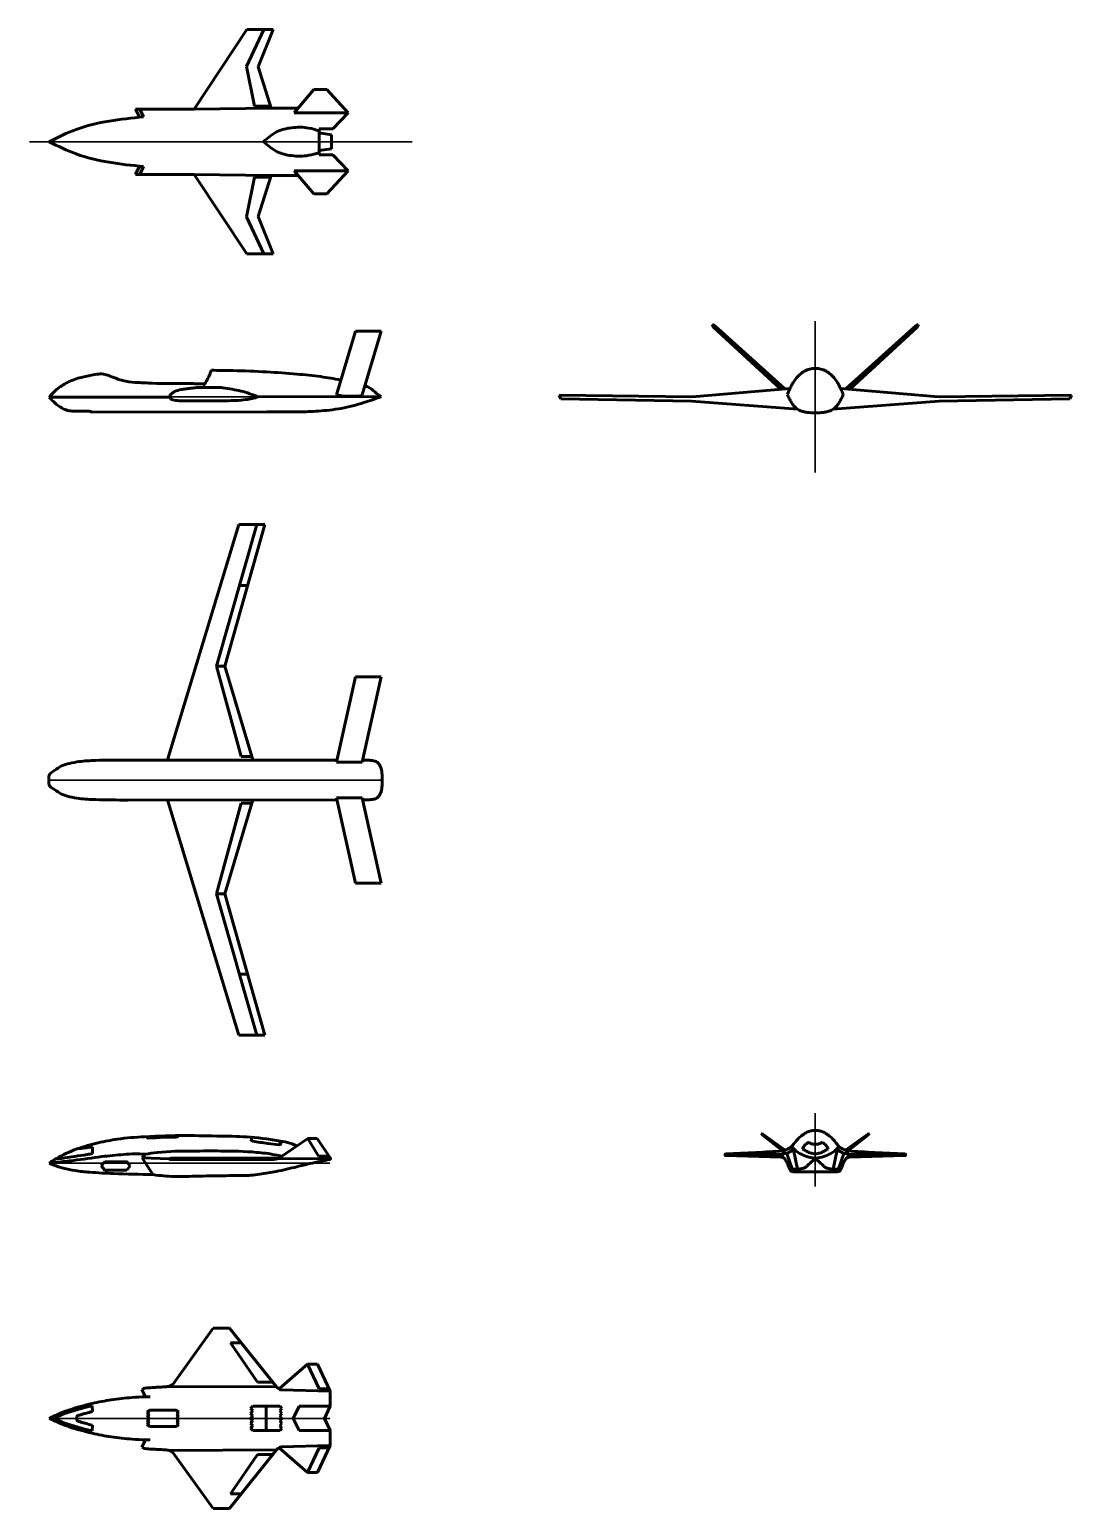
# Model space of a CAD drawing. Header units: millimetres. Extents: x 24294 to 1932156, y -475559 to 1027176.
# Drawn here: x 66943 to 107730, y -51992 to 5928 of the extents above; entities that cross this region are included whole.
import ezdxf

# ---------------------------------------------------------------- set-up
doc = ezdxf.new("R2010")
doc.units = ezdxf.units.MM
doc.linetypes.add('CENTER', pattern=[2, 1.25, -0.25, 0.25, -0.25])
doc.layers.add('_axes (Оси)', color=6, linetype='CENTER', lineweight=30)
doc.layers.add('_basic (Основной)', color=4, linetype='Continuous', lineweight=60)

msp = doc.modelspace()

# ---------------------------------------------------------------- linework, layer by layer
at = {"layer": '_axes (Оси)', "transparency": 33554687}
for p, q in [((66943.143, 1537.036), (79966.093, 1537.036)), ((81921.302, 1537.036), (79966.093, 1537.036)), ((97704.313, -11433.128), (97704.313, -5493.693)), ((67704.313, -8463.41), (80704.299, -8444.346)), ((67704.313, -23463.857), (80752.136, -23463.857)), ((67704.313, -23463.857), (80752.136, -23463.857)), ((97704.313, -39382.533), (97704.313, -36508.941)), ((67704.313, -38463.857), (78710.665, -38463.857)), ((67704.313, -48464.304), (78704.392, -48464.304))]:
    msp.add_line(p, q, dxfattribs=at)
at = {"layer": '_basic (Основной)', "transparency": 33554687}
for p, q in [((73385.208, 2816.351), (75449.808, 5928.38)), ((75429.188, 4483.08), (76114.202, 5928.38)), ((75449.808, 5928.38), (76476.186, 5928.38)), ((76476.186, 5928.38), (75886.897, 4471.837)), ((75429.188, 4483.08), (75748.861, 2929.441)), ((75886.897, 4471.837), (76398.135, 2855.191)), ((77298.069, 2673.051), (78073.074, 3578.925)), ((78073.074, 3578.925), (78585.148, 3578.925)), ((78585.148, 3578.925), (79415.217, 2673.051)), ((75748.861, 2929.441), (76374.655, 2929.441)), ((71254.202, 2816.351), (71091.619, 2816.351)), ((71241.061, 2494.542), (71091.619, 2816.351)), ((71396.175, 2510.738), (71254.202, 2816.351)), ((71254.202, 2816.351), (73385.208, 2816.351)), ((73385.208, 2816.351), (76398.135, 2855.191)), ((76398.135, 2855.191), (77453.896, 2855.191)), ((79415.217, 2673.051), (77298.069, 2673.051)), ((79415.217, 2673.051), (78811.244, 2045.641)), ((78275.59, 1883.743), (78275.59, 2045.641)), ((78811.244, 2045.641), (78275.59, 2045.641)), ((78766.68, 1812.134), (78275.59, 1883.743)), ((78275.59, 1883.743), (78275.59, 1537.036)), ((78766.68, 1812.134), (78766.68, 1537.036)), ((78275.59, 1190.329), (78275.59, 1537.036)), ((78766.68, 1261.938), (78275.59, 1190.329)), ((78275.59, 1190.329), (78275.59, 1028.431)), ((78766.68, 1261.938), (78766.68, 1537.036)), ((71241.061, 579.53), (71091.619, 257.722)), ((78811.244, 1028.431), (78275.59, 1028.431)), ((79415.217, 401.022), (78811.244, 1028.431)), ((71254.202, 257.722), (71091.619, 257.722)), ((71396.175, 563.334), (71254.202, 257.722)), ((71254.202, 257.722), (73385.208, 257.722)), ((73385.208, 257.722), (75449.808, -2854.308)), ((73385.208, 257.722), (76398.135, 218.882)), ((75429.188, -1409.007), (75748.861, 144.632)), ((75748.861, 144.632), (76374.655, 144.632)), ((75886.897, -1397.764), (76398.135, 218.882)), ((76398.135, 218.882), (77453.896, 218.882)), ((77298.069, 401.022), (78073.074, -504.852)), ((79415.217, 401.022), (77298.069, 401.022)), ((78585.148, -504.852), (79415.217, 401.022)), ((78073.074, -504.852), (78585.148, -504.852)), ((75429.188, -1409.007), (76114.202, -2854.308)), ((76476.186, -2854.308), (75886.897, -1397.764)), ((75449.808, -2854.308), (76476.186, -2854.308)), ((93665.184, -5625.085), (93771.709, -5676.003)), ((93665.184, -5625.085), (93720.206, -5720.659)), ((93720.206, -5720.659), (96353.236, -8161.575)), ((93771.709, -5676.003), (96507.445, -8148.439)), ((101636.917, -5676.003), (98901.181, -8148.439)), ((101688.42, -5720.659), (99055.39, -8161.575)), ((101743.443, -5625.085), (101636.917, -5676.003)), ((101743.443, -5625.085), (101688.42, -5720.659)), ((78962.98, -8376.26), (79696.95, -5890.17)), ((79696.95, -5890.17), (80705.479, -5890.17)), ((80705.479, -5890.17), (79964.214, -8380.942)), ((67704.313, -8463.41), (72429.711, -8470.199)), ((75892.128, -8459.149), (80704.299, -8444.346)), ((87678.683, -8396.07), (92882.203, -8457.259)), ((87742.781, -8530.751), (87678.683, -8396.07)), ((87742.781, -8530.751), (92856.186, -8628.27)), ((92856.186, -8628.27), (97014.171, -8942.244)), ((92882.203, -8457.259), (96712.92, -8130.935)), ((102552.44, -8628.27), (98394.455, -8942.244)), ((102526.423, -8457.259), (98695.706, -8130.935)), ((107729.943, -8396.07), (102526.423, -8457.259)), ((107665.845, -8530.751), (102552.44, -8628.27)), ((107665.845, -8530.751), (107729.943, -8396.07)), ((69379.562, -9051.04), (76249.957, -9047.467)), ((72347.294, -22678.25), (75132.128, -13459.705)), ((74263.725, -19001.134), (75845.955, -13459.705)), ((76156.465, -13459.705), (74591.99, -19001.134)), ((75132.128, -13459.705), (76156.465, -13459.705)), ((75164.638, -15845.876), (75482.793, -15845.876)), ((74591.99, -19001.134), (74263.725, -19001.134)), ((74263.725, -19001.134), (75223.744, -22544.962)), ((74591.99, -19001.134), (75687.747, -22675.379)), ((78956.131, -22767.357), (79696.95, -19424.728)), ((79696.95, -19424.728), (80705.479, -19424.728)), ((79964.214, -22767.357), (80705.479, -19424.728)), ((75223.744, -22544.962), (75648.853, -22544.962)), ((70783.68, -22679.532), (78973.207, -22690.31)), ((78956.131, -22767.357), (79964.214, -22767.357)), ((80268.772, -22692.015), (79980.88, -22692.204)), ((70783.68, -24248.182), (78973.207, -24237.404)), ((72347.294, -24241.159), (75132.128, -33459.705)), ((74591.99, -27918.276), (75687.747, -24244.03)), ((78956.131, -24160.357), (79696.95, -27502.987)), ((78956.131, -24160.357), (79964.214, -24160.357)), ((79964.214, -24160.357), (80705.479, -27502.987)), ((80268.772, -24235.699), (79980.88, -24235.51)), ((74263.725, -27918.276), (75223.744, -24374.447)), ((75223.744, -24374.447), (75648.853, -24374.447)), ((79696.95, -27502.987), (80705.479, -27502.987)), ((74591.99, -27918.276), (74263.725, -27918.276)), ((74263.725, -27918.276), (75845.955, -33459.705)), ((76156.465, -33459.705), (74591.99, -27918.276)), ((75164.638, -31073.533), (75482.793, -31073.533)), ((75132.128, -33459.705), (76156.465, -33459.705)), ((71524.047, -37464.63), (71587.763, -37425.593)), ((71589.701, -37490.557), (71524.047, -37464.63)), ((72777.232, -37421.683), (72668.946, -37392.019)), ((72674.414, -37451.047), (72777.232, -37421.683)), ((75594.805, -37547.75), (75673.302, -37494.367)), ((75668.179, -37611.25), (75594.805, -37547.75)), ((75673.302, -37494.367), (75596.061, -37450.788)), ((77833.41, -37501.354), (76685.827, -38293.547)), ((76733.24, -37630.876), (76790.34, -37608.905)), ((76817.295, -37712.825), (76733.24, -37630.876)), ((78206.568, -37501.354), (77833.41, -37501.354)), ((78255.049, -38200.323), (77833.41, -37501.354)), ((78710.665, -38265.708), (78206.568, -37501.354)), ((95586.827, -37305.928), (95618.186, -37355.546)), ((95586.827, -37305.928), (95645.812, -37332.614)), ((95618.186, -37355.546), (96418.004, -37992.509)), ((95645.812, -37332.614), (96526.081, -37959.534)), ((99762.814, -37332.614), (98882.545, -37959.534)), ((99790.44, -37355.546), (98990.622, -37992.509)), ((99821.799, -37305.928), (99762.814, -37332.614)), ((99821.799, -37305.928), (99790.44, -37355.546)), ((69400.239, -37842.541), (69407.773, -38091.08)), ((71463.434, -38116.237), (71346.119, -38264.573)), ((76719.782, -37752.66), (76817.295, -37712.825)), ((78667.543, -38200.323), (78255.049, -38200.323)), ((78667.543, -38200.323), (78667.543, -38200.323)), ((96448.46, -38113.107), (94168.541, -38138.84)), ((94188.924, -38174.009), (96379.019, -38235.347)), ((96448.46, -38113.107), (96379.019, -38235.347)), ((96475.896, -38092.988), (96448.46, -38113.107)), ((96584.344, -38092.988), (96475.896, -38092.988)), ((96584.344, -38092.988), (96847.164, -37950.17)), ((96584.344, -38092.988), (96791.452, -38692.094)), ((96847.164, -37950.17), (97002.425, -38705.59)), ((98561.462, -37950.17), (98406.201, -38705.59)), ((98824.282, -38092.988), (98561.462, -37950.17)), ((98824.282, -38092.988), (98617.174, -38692.094)), ((98824.282, -38092.988), (98932.73, -38092.988)), ((98932.73, -38092.988), (98960.166, -38113.107)), ((98960.166, -38113.107), (101240.085, -38138.84)), ((98960.166, -38113.107), (99029.607, -38235.347)), ((101219.702, -38174.009), (99029.607, -38235.347)), ((69892.41, -38416.12), (69750.386, -38579.219)), ((69893.615, -38741.261), (69750.386, -38579.219)), ((70743.513, -38409.812), (69892.41, -38416.12)), ((70744.741, -38741.261), (69893.615, -38741.261)), ((70743.513, -38409.812), (70874.374, -38575.054)), ((70744.741, -38741.261), (70874.374, -38575.054)), ((71346.119, -38264.573), (71770.752, -38916.327)), ((72413.949, -38302.324), (71346.119, -38264.573)), ((76685.827, -38293.547), (78723.881, -38295.67)), ((96791.452, -38692.094), (96733.22, -38756.493)), ((96791.452, -38692.094), (96981.894, -38707.413)), ((96840.083, -38803.528), (97704.313, -38803.528)), ((98568.543, -38803.528), (97704.313, -38803.528)), ((98617.174, -38692.094), (98426.732, -38707.413)), ((98617.174, -38692.094), (98675.407, -38756.493)), ((72548.143, -47132.725), (74131.526, -44936.175)), ((74131.526, -44936.175), (74763.577, -44936.175)), ((74763.577, -44936.175), (76609.827, -47230.983)), ((74810.88, -45512.608), (75223.096, -45507.337)), ((75863.391, -47052.94), (74810.88, -45512.608)), ((76728.696, -47300.254), (77825.98, -46341.939)), ((77825.98, -46341.939), (78211.444, -46341.939)), ((77825.98, -46341.939), (78280.142, -47314.043)), ((78211.444, -46341.939), (78704.392, -47403.111)), ((71337.878, -47341.089), (71476.594, -47622.447)), ((72393.003, -47211.253), (76609.827, -47230.983)), ((75863.391, -47052.94), (76461.308, -47046.38)), ((76788.109, -47346.16), (78704.392, -47403.111)), ((78280.142, -47314.043), (78659.435, -47306.332)), ((78704.392, -47403.111), (78704.392, -47992.947)), ((69399.088, -47972.614), (69404.658, -48192.002)), ((75594.019, -48080.443), (75680.672, -47985.575)), ((76735.044, -47985.575), (75680.672, -47985.575)), ((76207.858, -47985.575), (76207.858, -48464.304)), ((76821.696, -48080.443), (76735.044, -47985.575)), ((77499.553, -47992.947), (77264.145, -48464.304)), ((78704.392, -47992.947), (77499.553, -47992.947)), ((78704.392, -47992.947), (78491.758, -48464.304)), ((71633.117, -48149.688), (71535.054, -48206.02)), ((71633.117, -48262.352), (71535.054, -48206.02)), ((71633.117, -48262.352), (71535.054, -48318.684)), ((71633.117, -48375.016), (71535.054, -48318.684)), ((71633.117, -48375.016), (71535.054, -48431.348)), ((71592.424, -48464.304), (71535.054, -48431.348)), ((71592.424, -48464.304), (71535.054, -48497.26)), ((71633.117, -48553.592), (71535.054, -48497.26)), ((71633.117, -48553.592), (71535.054, -48609.924)), ((71633.117, -48666.256), (71535.054, -48609.924)), ((72692.865, -48149.688), (71633.117, -48149.688)), ((72692.865, -48149.688), (72790.928, -48206.02)), ((72692.865, -48262.352), (72790.928, -48206.02)), ((72692.865, -48262.352), (72790.928, -48318.684)), ((72692.865, -48375.016), (72790.928, -48318.684)), ((72692.865, -48375.016), (72790.928, -48431.348)), ((72692.865, -48553.592), (72790.928, -48497.26)), ((72692.865, -48553.592), (72790.928, -48609.924)), ((72692.865, -48666.256), (72790.928, -48609.924)), ((72733.558, -48464.304), (72790.928, -48431.348)), ((72733.558, -48464.304), (72790.928, -48497.26)), ((75593.933, -48464.304), (75680.672, -48365.046)), ((75593.933, -48464.304), (75680.672, -48563.562)), ((75594.019, -48080.443), (75680.672, -48175.311)), ((75594.019, -48270.178), (75680.672, -48175.311)), ((75594.019, -48270.178), (75680.672, -48365.046)), ((75594.019, -48658.429), (75680.672, -48563.562)), ((76207.858, -48943.033), (76207.858, -48464.304)), ((76821.696, -48080.443), (76735.044, -48175.311)), ((76821.696, -48270.178), (76735.044, -48175.311)), ((76821.696, -48270.178), (76735.044, -48365.046)), ((76821.782, -48464.304), (76735.044, -48365.046)), ((76821.782, -48464.304), (76735.044, -48563.562)), ((76821.696, -48658.429), (76735.044, -48563.562)), ((77499.553, -48935.661), (77264.145, -48464.304)), ((78704.392, -48935.661), (78491.758, -48464.304)), ((69399.088, -48955.994), (69404.658, -48736.606)), ((71633.117, -48666.256), (71535.054, -48722.588)), ((71633.117, -48778.92), (71535.054, -48722.588)), ((72692.865, -48778.92), (71633.117, -48778.92)), ((72692.865, -48666.256), (72790.928, -48722.588)), ((72692.865, -48778.92), (72790.928, -48722.588)), ((75594.019, -48658.429), (75680.672, -48753.297)), ((75594.019, -48848.165), (75680.672, -48753.297)), ((75594.019, -48848.165), (75680.672, -48943.033)), ((76735.044, -48943.033), (75680.672, -48943.033)), ((76821.696, -48658.429), (76735.044, -48753.297)), ((76821.696, -48848.165), (76735.044, -48753.297)), ((76821.696, -48848.165), (76735.044, -48943.033)), ((78704.392, -48935.661), (77499.553, -48935.661)), ((78704.392, -49525.497), (78704.392, -48935.661)), ((71337.878, -49587.518), (71476.594, -49306.161)), ((72393.003, -49717.355), (76609.827, -49697.624)), ((72548.143, -49795.882), (74131.526, -51992.433)), ((74763.577, -51992.433), (76609.827, -49697.624)), ((76728.696, -49628.354), (77825.98, -50586.669)), ((76788.109, -49582.447), (78704.392, -49525.497)), ((77825.98, -50586.669), (78280.142, -49614.565)), ((78211.444, -50586.669), (78704.392, -49525.497)), ((78280.142, -49614.565), (78659.435, -49622.276)), ((75863.391, -49875.668), (74810.88, -51416)), ((75863.391, -49875.668), (76461.308, -49882.227)), ((77825.98, -50586.669), (78211.444, -50586.669)), ((74810.88, -51416), (75223.096, -51421.271)), ((74131.526, -51992.433), (74763.577, -51992.433))]:
    msp.add_line(p, q, dxfattribs=at)
for points in [[(67704.313, 1537.036), (68768.154, 2018.114), (71396.175, 2510.738)], [(76096.724, 1537.036), (76641.93, 1930.037), (77197.132, 2083.052), (77872.269, 2071.06), (78275.59, 1964.692)], [(67704.313, 1537.036), (68768.154, 1055.958), (71396.175, 563.334)], [(76096.724, 1537.036), (76641.93, 1144.036), (77197.132, 991.02), (77872.269, 1003.012), (78275.59, 1109.38)], [(73754.893, -8022.643), (73799.029, -7944.829), (73925.862, -7730.273), (74061.37, -7415.122)], [(74061.37, -7415.122), (74899.716, -7428.729), (76222.482, -7480.571), (77406.657, -7564.826), (78343.616, -7665.269), (79115.965, -7791.701)], [(97704.313, -7343.056), (97540.145, -7357.736), (97331.24, -7419.717), (97150.079, -7535.525), (96972.183, -7708.42), (96839.577, -7890.085), (96764.501, -8023.834), (96673.105, -8219.565), (96607.822, -8367.994)], [(97704.313, -7343.056), (97868.481, -7357.736), (98077.386, -7419.717), (98258.547, -7535.525), (98436.443, -7708.42), (98569.05, -7890.085), (98644.125, -8023.834), (98735.521, -8219.565), (98800.804, -8367.994)], [(67704.313, -8463.41), (67953.38, -8208.472), (68367.414, -7925.036), (68903.712, -7710.245), (69369.709, -7605.86), (69898.477, -7577.495), (70089.294, -7641.732), (70712.633, -7846.486), (71182.647, -7896.67)], [(71182.647, -7896.67), (71749.089, -7922.281), (73202.742, -7938.387), (73799.029, -7944.829)], [(72429.711, -8470.199), (72439.478, -8409.984), (72506.22, -8324.606), (72614.342, -8252.568), (72873.301, -8173.86), (73054.839, -8143.178), (73255.065, -8119.165), (73489.959, -8094.282), (73825.271, -8090.013), (74239.605, -8085.744), (74511.753, -8099.305), (74873.08, -8159.221), (75215.799, -8229.864), (75892.128, -8459.149)], [(80704.299, -8444.346), (80588.076, -8372.818), (80335.91, -8158.386), (80073.953, -8012.203)], [(67704.313, -8463.41), (67875.39, -8639.578), (68093.474, -8824.94), (68317.673, -8947.156), (68552.063, -9008.264), (68664.163, -9014.375), (68894.476, -9016.412), (69226.699, -9018.449), (69324.531, -9028.634), (69379.562, -9051.04)], [(72429.711, -8470.199), (72460.077, -8526.122), (72547.381, -8572.791), (72795.081, -8607.286), (73207.236, -8617.431), (73769.636, -8617.431), (74634.967, -8607.261), (75415.002, -8564.662), (75892.128, -8459.149)], [(76249.957, -9047.467), (77119.562, -9041.365), (77861.933, -9034.77), (78242.374, -9014.901), (79143.117, -8906.086), (80034.516, -8681.76), (80704.299, -8444.346)], [(79964.214, -8380.942), (79916.857, -8411.18), (79831.351, -8425.641), (79655.077, -8426.956), (79418.292, -8426.956), (79249.911, -8424.326), (78962.98, -8376.26)], [(96607.822, -8367.994), (96681.503, -8515.187), (96762.796, -8668.419), (96857.544, -8804.594), (96952.215, -8897.151), (97029.392, -8951.656), (97225.937, -9031.872), (97385.436, -9065.81), (97704.313, -9079.179)], [(98800.804, -8367.994), (98727.123, -8515.187), (98645.83, -8668.419), (98551.082, -8804.594), (98456.411, -8897.151), (98379.234, -8951.656), (98182.689, -9031.872), (98023.19, -9065.81), (97704.313, -9079.179)], [(67704.313, -23463.857), (67704.313, -23281.58), (67914.418, -23091.957), (68198.678, -22910.581), (68503.537, -22811.648), (68886.67, -22741.571), (69525.225, -22696.226), (70783.68, -22679.532)], [(80268.772, -22692.015), (80404.588, -22710.153), (80549.172, -22767.332), (80682.358, -22949.531), (80735.433, -23186.867), (80752.136, -23463.857)], [(67704.313, -23463.857), (67704.313, -23646.135), (67914.418, -23835.757), (68198.678, -24017.134), (68503.537, -24116.066), (68886.67, -24186.144), (69525.225, -24231.488), (70783.68, -24248.182)], [(80268.772, -24235.699), (80404.588, -24217.561), (80549.172, -24160.382), (80682.358, -23978.184), (80735.433, -23740.847), (80752.136, -23463.857)], [(67704.313, -38463.857), (67996.591, -38284.718), (68795.481, -37914.757), (69633.714, -37672.606), (70374.603, -37530.314), (71446.283, -37432.956), (73044.853, -37389.859), (74442.799, -37410.363), (75587.539, -37450.139), (76850.444, -37619.572), (77224.559, -37714.984), (77405.77, -37804.552)], [(72674.414, -37451.047), (72332.326, -37452.764), (71969.607, -37466.507), (71589.701, -37490.557)], [(76719.782, -37752.66), (76270.286, -37697.205), (75668.179, -37611.25)], [(97704.313, -37192.8), (97610.966, -37195.017), (97524.452, -37209.204), (97374.425, -37261.131), (97237.244, -37344.121), (97063.638, -37478.614), (96926.036, -37632.602), (96869.249, -37704.423), (96803.952, -37791.923), (96748.808, -37845.615), (96633.422, -37913.289), (96550.131, -37950.283), (96431.848, -37991.644)], [(97201.72, -37905.644), (97285.593, -37775.733), (97430.269, -37647.917)], [(97430.269, -37647.917), (97494.101, -37681.545), (97563.91, -37710.97), (97631.704, -37726.146), (97704.313, -37728.144)], [(97704.313, -37192.8), (97797.66, -37195.017), (97884.174, -37209.204), (98034.201, -37261.131), (98171.382, -37344.121), (98344.988, -37478.614), (98482.59, -37632.602), (98539.378, -37704.423), (98604.674, -37791.923), (98659.818, -37845.615), (98775.204, -37913.289), (98858.495, -37950.283), (98976.778, -37991.644)], [(97978.357, -37647.917), (97914.525, -37681.545), (97844.716, -37710.97), (97776.923, -37726.146), (97704.313, -37728.144)], [(98206.906, -37905.644), (98123.033, -37775.733), (97978.357, -37647.917)], [(67704.313, -38463.857), (68027.149, -38434.427), (68656.95, -38364.051), (69769.67, -38213.243), (70621.264, -38130.627), (71053.877, -38104.486), (71463.434, -38116.237)], [(69407.773, -38091.08), (69194.842, -38131.499), (68695.646, -38205.462), (68322.428, -38265.26), (68059.037, -38284.123), (68009.448, -38277.303)], [(69400.239, -37842.541), (69279.466, -37849.792), (69148.761, -37868.676), (68967.665, -37892.281), (68823.711, -37904.612)], [(71463.434, -38116.237), (71946.24, -38052.058), (73341.01, -37995.554), (74431.982, -37993.629), (75828.974, -38045.78), (76545.209, -38139.956), (76827.163, -38195.981)], [(94185.973, -38104.999), (94173.277, -38117.77), (94169.197, -38148.928), (94173.859, -38164.654), (94188.924, -38174.009)], [(96431.848, -37991.644), (95376.194, -38053.687), (94185.973, -38104.999)], [(96475.896, -38092.988), (96457.755, -38059.364), (96443.58, -38026.972), (96431.848, -37991.644)], [(97704.313, -38287.021), (97600.434, -38265.905), (97298.847, -38181.442), (97026.074, -38048.99), (96860.875, -37912.699), (96774.837, -37822.895)], [(96847.164, -37950.17), (96814.912, -37904.184), (96774.837, -37822.895)], [(97704.313, -38102.607), (97608.497, -38092.13), (97453.336, -38046.032), (97321.024, -37979.994), (97201.72, -37905.644)], [(97704.313, -38287.021), (97808.192, -38265.905), (98109.779, -38181.442), (98382.552, -38048.99), (98547.751, -37912.699), (98633.789, -37822.895)], [(97704.313, -38102.607), (97800.129, -38092.13), (97955.29, -38046.032), (98087.602, -37979.994), (98206.906, -37905.644)], [(98561.462, -37950.17), (98593.714, -37904.184), (98633.789, -37822.895)], [(98932.73, -38092.988), (98950.871, -38059.364), (98965.046, -38026.972), (98976.778, -37991.644)], [(98976.778, -37991.644), (100032.432, -38053.687), (101222.653, -38104.999)], [(101222.653, -38104.999), (101235.349, -38117.77), (101239.429, -38148.928), (101234.767, -38164.654), (101219.702, -38174.009)], [(67704.313, -38463.857), (67886.732, -38545.159), (68255.427, -38660.426), (68725.047, -38761.283), (69301.775, -38825.09), (70233.431, -38876.756), (71770.752, -38916.327)], [(72413.949, -38302.324), (72464.27, -38281.385), (72513.458, -38275.866), (72604.03, -38276.78), (72777.861, -38276.78), (72940.052, -38276.78), (73136.753, -38276.78), (73314.238, -38276.78), (73473.429, -38276.78), (73769.133, -38276.78), (73919.175, -38276.78), (74041.769, -38276.78), (74115.172, -38276.78), (74222.212, -38276.78), (74327.424, -38276.78), (74462.829, -38276.78), (74624.103, -38276.78), (74759.476, -38276.78), (74970.885, -38276.78), (75170.544, -38276.78), (75428.93, -38276.78), (75692.014, -38276.78), (75966.844, -38276.78), (76279.256, -38276.78), (76518.852, -38276.78), (76685.827, -38293.547)], [(72413.949, -38302.324), (72464.267, -38323.271), (72513.455, -38328.797), (72604.026, -38327.896), (72777.857, -38327.921), (72940.048, -38327.944), (73136.75, -38327.972), (73314.235, -38327.997), (73473.425, -38328.02), (73769.129, -38328.062), (73919.171, -38328.083), (74041.766, -38328.101), (74115.168, -38328.111), (74222.209, -38328.127), (74327.42, -38328.142), (74462.826, -38328.161), (74624.099, -38328.184), (74759.473, -38328.203), (74970.881, -38328.233), (75170.541, -38328.262), (75428.927, -38328.299), (75692.011, -38328.336), (75966.841, -38328.375), (76279.253, -38328.42), (76497.46, -38323.92), (76685.844, -38293.547)], [(75465.644, -38949.408), (75592.404, -38943.551), (75958.403, -38897.995), (76598.284, -38792.522), (77410.196, -38608.897), (77917.233, -38487.673), (78706.532, -38321.071)], [(78706.532, -38321.071), (78718.699, -38311.946), (78723.597, -38291.549), (78710.665, -38265.708)], [(96379.019, -38235.347), (96444.295, -38252.296), (96521.498, -38322.186), (96606.04, -38477.206), (96678.771, -38653.22), (96712.923, -38722.202), (96731.089, -38753.425), (96751.434, -38776.662), (96776.866, -38791.184), (96840.083, -38803.528)], [(97704.313, -38287.021), (97623.483, -38359.966), (97512.07, -38459.785), (97398.735, -38559.604), (97302.691, -38638.307), (97206.642, -38676.699), (97064.496, -38699.734), (96981.894, -38707.413)], [(97704.313, -38287.021), (97785.143, -38359.966), (97896.556, -38459.785), (98009.891, -38559.604), (98105.936, -38638.307), (98201.984, -38676.699), (98344.13, -38699.734), (98426.732, -38707.413)], [(99029.607, -38235.347), (98964.332, -38252.296), (98887.128, -38322.186), (98802.587, -38477.206), (98729.856, -38653.22), (98695.703, -38722.202), (98677.537, -38753.425), (98657.192, -38776.662), (98631.76, -38791.184), (98568.543, -38803.528)], [(71770.752, -38916.327), (71887.738, -38933.822), (72293.036, -38975.23), (72693.158, -38992.051), (73493.738, -38980.418), (74499.175, -38962.348), (75465.644, -38949.408)], [(71337.878, -47341.089), (71412.013, -47297.443), (71469.386, -47282.85), (71735.563, -47259.895), (71971.304, -47244.26), (72241.468, -47230.709), (72332.222, -47221.328), (72451.134, -47193.184), (72548.143, -47132.725)], [(76609.827, -47230.983), (76634.166, -47260.444), (76665.224, -47288.784), (76728.696, -47300.254)], [(76728.696, -47300.254), (76743.614, -47331.059), (76788.109, -47346.16)], [(67704.313, -48464.304), (68344.827, -48189.568), (69395.834, -47883.854), (70138.072, -47737.318), (70959.44, -47648.507), (71484.122, -47622.208), (71665.044, -47617.278)], [(69399.088, -47972.614), (69220.642, -48013.374), (68993.761, -48074.512), (68736.289, -48145.842), (68473.716, -48227.359), (68241.738, -48306.332), (68047.998, -48395.492), (68005.222, -48421.311), (67991.411, -48435.114), (67982.619, -48464.304)], [(67704.313, -48464.304), (68344.827, -48739.039), (69395.834, -49044.754), (70138.072, -49191.289), (70959.44, -49280.101), (71484.122, -49306.399), (71665.044, -49311.33)], [(69399.088, -48955.994), (69220.642, -48915.233), (68993.761, -48854.095), (68736.289, -48782.766), (68473.716, -48701.248), (68241.738, -48622.276), (68047.998, -48533.115), (68005.222, -48507.297), (67991.411, -48493.493), (67982.619, -48464.304)], [(69404.658, -48192.002), (69323.053, -48214.151), (69216.255, -48244.355), (69115.506, -48271.538), (69001.66, -48304.763), (68898.895, -48335.973), (68833.406, -48355.102), (68816.28, -48364.164), (68803.183, -48385.306), (68794.116, -48425.578), (68794.116, -48464.304)], [(69404.658, -48736.606), (69323.053, -48714.457), (69216.255, -48684.253), (69115.506, -48657.069), (69001.66, -48623.845), (68898.895, -48592.635), (68833.406, -48573.506), (68816.28, -48564.443), (68803.183, -48543.302), (68794.116, -48503.029), (68794.116, -48464.304)], [(71337.878, -49587.518), (71412.013, -49631.165), (71469.386, -49645.757), (71735.563, -49668.712), (71971.304, -49684.347), (72241.468, -49697.899), (72332.222, -49707.28), (72451.134, -49735.423), (72548.143, -49795.882)], [(76609.827, -49697.624), (76634.166, -49668.164), (76665.224, -49639.824), (76728.696, -49628.354)], [(76728.696, -49628.354), (76743.614, -49597.549), (76788.109, -49582.447)]]:
    msp.add_spline(points, degree=3, dxfattribs=at)

doc.saveas('drawing.dxf')
